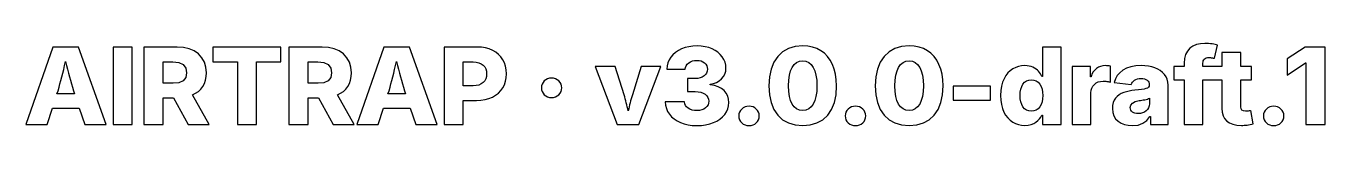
# Model space of a CAD drawing. Header units: metres. Extents: x 1 to 113, y 1 to 12.
# Drawn here: x 55.8 to 112.6, y 1.8 to 5.4 of the extents above; entities that cross this region are included whole.
import ezdxf

# ---------------------------------------------------------------- set-up
doc = ezdxf.new("R2010")
doc.units = ezdxf.units.M

msp = doc.modelspace()

# ---------------------------------------------------------------- linework, layer by layer
for p, q in [((56.9381, 5.24106), (55.7598, 1.84825)), ((58.0596, 5.24106), (56.9381, 5.24106)), ((59.2734, 1.84825), (58.0596, 5.24106)), ((60.4092, 5.24106), (59.5723, 5.24106)), ((59.5723, 5.24106), (59.5723, 1.84825)), ((60.4092, 1.84825), (60.4092, 5.24106)), ((62.3729, 5.24106), (60.9267, 5.24106)), ((60.9267, 5.24106), (60.9267, 1.84825)), ((62.6559, 5.22205), (62.3729, 5.24106)), ((62.9072, 5.16505), (62.6559, 5.22205)), ((63.1271, 5.07005), (62.9072, 5.16505)), ((66.9207, 5.24106), (63.9477, 5.24106)), ((63.9477, 5.24106), (63.9477, 4.58528)), ((66.9207, 4.58528), (66.9207, 5.24106)), ((68.7214, 5.24106), (67.2752, 5.24106)), ((67.2752, 5.24106), (67.2752, 1.84825)), ((69.0043, 5.22205), (68.7214, 5.24106)), ((69.2557, 5.16505), (69.0043, 5.22205)), ((69.4755, 5.07005), (69.2557, 5.16505)), ((71.4294, 5.24106), (70.2511, 1.84825)), ((72.5508, 5.24106), (71.4294, 5.24106)), ((73.7647, 1.84825), (72.5508, 5.24106)), ((75.5097, 5.24106), (74.0635, 5.24106)), ((74.0635, 5.24106), (74.0635, 1.84825)), ((75.7021, 5.2318), (75.5097, 5.24106)), ((75.8808, 5.20406), (75.7021, 5.2318)), ((76.0458, 5.15781), (75.8808, 5.20406)), ((76.1973, 5.09305), (76.0458, 5.15781)), ((84.4638, 5.15567), (84.3229, 5.08401)), ((84.6177, 5.21295), (84.4638, 5.15567)), ((84.7818, 5.25388), (84.6177, 5.21295)), ((84.9561, 5.27844), (84.7818, 5.25388)), ((85.1407, 5.28662), (84.9561, 5.27844)), ((85.3224, 5.27864), (85.1407, 5.28662)), ((85.4931, 5.25475), (85.3224, 5.27864)), ((85.6526, 5.21489), (85.4931, 5.25475)), ((85.801, 5.1591), (85.6526, 5.21489)), ((85.936, 5.08957), (85.801, 5.1591)), ((89.1436, 5.17162), (88.8898, 5.02786)), ((89.4357, 5.25787), (89.1436, 5.17162)), ((89.7662, 5.28662), (89.4357, 5.25787)), ((89.9913, 5.27367), (89.7662, 5.28662)), ((90.1995, 5.23482), (89.9913, 5.27367)), ((90.3907, 5.17004), (90.1995, 5.23482)), ((90.5652, 5.07938), (90.3907, 5.17004)), ((93.8042, 5.17162), (93.5505, 5.02786)), ((94.0964, 5.25787), (93.8042, 5.17162)), ((94.4269, 5.28662), (94.0964, 5.25787)), ((94.652, 5.27367), (94.4269, 5.28662)), ((94.8601, 5.23482), (94.652, 5.27367)), ((95.0514, 5.17004), (94.8601, 5.23482)), ((95.2258, 5.07938), (95.0514, 5.17004)), ((101.085, 5.24106), (100.26, 5.24106)), ((100.26, 5.24106), (100.26, 3.95679)), ((101.085, 1.84825), (101.085, 5.24106)), ((106.72, 5.18411), (106.61, 5.06215)), ((106.855, 5.27875), (106.72, 5.18411)), ((107.008, 5.34636), (106.855, 5.27875)), ((107.18, 5.38692), (107.008, 5.34636)), ((107.369, 5.40044), (107.18, 5.38692)), ((107.456, 5.3988), (107.369, 5.40044)), ((107.54, 5.39389), (107.456, 5.3988)), ((107.621, 5.38571), (107.54, 5.39389)), ((107.699, 5.37425), (107.621, 5.38571)), ((107.771, 5.36153), (107.699, 5.37425)), ((107.833, 5.3495), (107.771, 5.36153)), ((107.794, 4.74695), (107.927, 5.32759)), ((107.885, 5.3382), (107.833, 5.3495)), ((107.927, 5.32759), (107.885, 5.3382)), ((111.771, 5.24106), (110.984, 4.72189)), ((112.636, 5.24106), (111.771, 5.24106)), ((112.636, 1.84825), (112.636, 5.24106)), ((57.4503, 4.43086), (57.4906, 4.60123)), ((57.4906, 4.60123), (57.5334, 4.43185)), ((61.7636, 3.65169), (61.7636, 4.58984)), ((61.7636, 4.58984), (62.1951, 4.58984)), ((62.1951, 4.58984), (62.4565, 4.56009)), ((62.4565, 4.56009), (62.6432, 4.47086)), ((63.3153, 4.93706), (63.1271, 5.07005)), ((63.4662, 4.77162), (63.3153, 4.93706)), ((63.574, 4.57928), (63.4662, 4.77162)), ((63.6387, 4.36006), (63.574, 4.57928)), ((63.9477, 4.58528), (65.0169, 4.58528)), ((65.0169, 4.58528), (65.0169, 1.84825)), ((65.8515, 4.58528), (66.9207, 4.58528)), ((65.8515, 1.84825), (65.8515, 4.58528)), ((68.1121, 3.65169), (68.1121, 4.58984)), ((68.1121, 4.58984), (68.5436, 4.58984)), ((68.5436, 4.58984), (68.805, 4.56009)), ((68.805, 4.56009), (68.9917, 4.47086)), ((69.6638, 4.93706), (69.4755, 5.07005)), ((69.8147, 4.77162), (69.6638, 4.93706)), ((69.9225, 4.57928), (69.8147, 4.77162)), ((69.9872, 4.36006), (69.9225, 4.57928)), ((71.9416, 4.43086), (71.9818, 4.60123)), ((71.9818, 4.60123), (72.0246, 4.43185)), ((74.9004, 3.54239), (74.9004, 4.58984)), ((74.9004, 4.58984), (75.3319, 4.58984)), ((75.3319, 4.58984), (75.47, 4.58101)), ((75.47, 4.58101), (75.5903, 4.55453)), ((75.5903, 4.55453), (75.6929, 4.51042)), ((76.3335, 5.0118), (76.1973, 5.09305)), ((76.453, 4.91602), (76.3335, 5.0118)), ((76.5558, 4.80571), (76.453, 4.91602)), ((76.6418, 4.68089), (76.5558, 4.80571)), ((76.7098, 4.54356), (76.6418, 4.68089)), ((83.919, 4.67535), (83.8649, 4.54713)), ((83.9944, 4.79475), (83.919, 4.67535)), ((84.0882, 4.90356), (83.9944, 4.79475)), ((84.1977, 4.99998), (84.0882, 4.90356)), ((84.3229, 5.08401), (84.1977, 4.99998)), ((84.7744, 4.54881), (84.8527, 4.59564)), ((84.8527, 4.59564), (84.9394, 4.62909)), ((84.9394, 4.62909), (85.0347, 4.64915)), ((85.0347, 4.64915), (85.1383, 4.65585)), ((85.1383, 4.65585), (85.2355, 4.64909)), ((85.2355, 4.64909), (85.3232, 4.62881)), ((85.3232, 4.62881), (85.4015, 4.59502)), ((85.4015, 4.59502), (85.4702, 4.5477)), ((86.0552, 5.00851), (85.936, 5.08957)), ((86.1588, 4.91592), (86.0552, 5.00851)), ((86.2467, 4.81181), (86.1588, 4.91592)), ((86.3167, 4.69847), (86.2467, 4.81181)), ((86.3667, 4.57816), (86.3167, 4.69847)), ((86.3967, 4.45085), (86.3667, 4.57816)), ((88.5028, 4.57387), (88.3801, 4.27557)), ((88.6744, 4.82661), (88.5028, 4.57387)), ((88.8898, 5.02786), (88.6744, 4.82661)), ((89.3954, 4.47363), (89.5018, 4.56221)), ((89.5018, 4.56221), (89.6254, 4.61537)), ((89.6254, 4.61537), (89.7662, 4.63309)), ((89.7662, 4.63309), (89.908, 4.61537)), ((89.908, 4.61537), (90.0323, 4.56221)), ((90.0323, 4.56221), (90.1391, 4.47363)), ((90.7214, 4.96432), (90.5652, 5.07938)), ((90.8583, 4.82635), (90.7214, 4.96432)), ((90.9757, 4.66547), (90.8583, 4.82635)), ((91.0737, 4.48166), (90.9757, 4.66547)), ((93.1635, 4.57387), (93.0408, 4.27557)), ((93.3351, 4.82661), (93.1635, 4.57387)), ((93.5505, 5.02786), (93.3351, 4.82661)), ((94.0561, 4.47363), (94.1625, 4.56221)), ((94.1625, 4.56221), (94.2861, 4.61537)), ((94.2861, 4.61537), (94.4269, 4.63309)), ((94.4269, 4.63309), (94.5687, 4.61537)), ((94.5687, 4.61537), (94.693, 4.56221)), ((94.693, 4.56221), (94.7998, 4.47363)), ((95.3821, 4.96432), (95.2258, 5.07938)), ((95.5189, 4.82635), (95.3821, 4.96432)), ((95.6364, 4.66547), (95.5189, 4.82635)), ((95.7344, 4.48166), (95.6364, 4.66547)), ((106.484, 4.73541), (106.469, 4.53061)), ((106.531, 4.91258), (106.484, 4.73541)), ((106.61, 5.06215), (106.531, 4.91258)), ((107.291, 4.53746), (107.295, 4.59033)), ((107.295, 4.59033), (107.306, 4.63736)), ((107.306, 4.63736), (107.324, 4.67856)), ((107.324, 4.67856), (107.349, 4.7139)), ((107.349, 4.7139), (107.384, 4.74229)), ((107.384, 4.74229), (107.43, 4.76257)), ((107.43, 4.76257), (107.486, 4.77475)), ((107.486, 4.77475), (107.554, 4.77881)), ((107.554, 4.77881), (107.586, 4.77817)), ((107.586, 4.77817), (107.618, 4.77625)), ((107.618, 4.77625), (107.65, 4.77304)), ((107.65, 4.77304), (107.682, 4.76857)), ((107.682, 4.76857), (107.713, 4.76337)), ((107.713, 4.76337), (107.742, 4.75804)), ((107.742, 4.75804), (107.769, 4.75256)), ((107.769, 4.75256), (107.794, 4.74695)), ((108.947, 4.99971), (108.119, 4.99971)), ((108.119, 4.99971), (108.119, 4.394)), ((108.947, 4.394), (108.947, 4.99971)), ((110.984, 4.72189), (110.984, 4.01602)), ((57.3305, 3.93858), (57.3703, 4.09955)), ((57.3703, 4.09955), (57.4102, 4.26364)), ((57.4102, 4.26364), (57.4503, 4.43086)), ((57.5334, 4.43185), (57.5765, 4.26534)), ((57.5765, 4.26534), (57.6199, 4.10167)), ((57.6199, 4.10167), (57.6636, 3.94084)), ((62.6432, 4.47086), (62.7552, 4.32214)), ((62.7552, 4.32214), (62.7926, 4.11392)), ((62.7926, 4.11392), (62.7554, 3.9117)), ((63.6603, 4.11392), (63.6387, 4.36006)), ((63.6503, 3.94514), (63.6603, 4.11392)), ((68.9917, 4.47086), (69.1037, 4.32214)), ((69.1037, 4.32214), (69.141, 4.11392)), ((69.141, 4.11392), (69.1038, 3.9117)), ((70.0088, 4.11392), (69.9872, 4.36006)), ((69.9987, 3.94514), (70.0088, 4.11392)), ((71.8218, 3.93858), (71.8616, 4.09955)), ((71.8616, 4.09955), (71.9015, 4.26364)), ((71.9015, 4.26364), (71.9416, 4.43086)), ((72.0246, 4.43185), (72.0677, 4.26534)), ((72.0677, 4.26534), (72.1111, 4.10167)), ((72.1111, 4.10167), (72.1549, 3.94084)), ((75.6929, 4.51042), (75.7776, 4.44865)), ((75.7776, 4.44865), (75.844, 4.37193)), ((75.844, 4.37193), (75.8914, 4.28299)), ((75.8914, 4.28299), (75.9199, 4.18179)), ((75.9199, 4.18179), (75.9294, 4.06836)), ((75.9294, 4.06836), (75.92, 3.95573)), ((76.7583, 4.39569), (76.7098, 4.54356)), ((76.7874, 4.23729), (76.7583, 4.39569)), ((76.7872, 3.89867), (76.7971, 4.06836)), ((76.7971, 4.06836), (76.7874, 4.23729)), ((81.5502, 4.394), (80.6777, 4.394)), ((80.6777, 4.394), (81.6379, 1.84825)), ((81.9461, 3.14844), (81.5502, 4.394)), ((82.6976, 4.394), (82.3088, 3.14844)), ((82.5957, 1.84825), (83.5606, 4.394)), ((83.5606, 4.394), (82.6976, 4.394)), ((83.8319, 4.4101), (83.8201, 4.26422)), ((83.8201, 4.26422), (84.6239, 4.26422)), ((83.8649, 4.54713), (83.8319, 4.4101)), ((84.6239, 4.26422), (84.6341, 4.3486)), ((84.6341, 4.3486), (84.6626, 4.42416)), ((84.6626, 4.42416), (84.7094, 4.49089)), ((84.7094, 4.49089), (84.7744, 4.54881)), ((85.5142, 4.03444), (85.4489, 3.97388)), ((85.4702, 4.5477), (85.5262, 4.48958)), ((85.5609, 4.10339), (85.5142, 4.03444)), ((85.5262, 4.48958), (85.5662, 4.42332)), ((85.5889, 4.18074), (85.5609, 4.10339)), ((85.5662, 4.42332), (85.5902, 4.34897)), ((85.5983, 4.26649), (85.5889, 4.18074)), ((85.5902, 4.34897), (85.5983, 4.26649)), ((86.298, 3.9447), (86.3584, 4.05641)), ((86.3584, 4.05641), (86.3946, 4.18039)), ((86.3946, 4.18039), (86.4067, 4.31659)), ((86.4067, 4.31659), (86.3967, 4.45085)), ((88.3801, 4.27557), (88.3066, 3.93176)), ((89.1551, 3.78925), (89.1853, 4.00606)), ((89.1853, 4.00606), (89.2357, 4.19284)), ((89.2357, 4.19284), (89.3062, 4.34959)), ((89.3062, 4.34959), (89.3954, 4.47363)), ((90.1391, 4.47363), (90.2285, 4.34959)), ((90.2285, 4.34959), (90.299, 4.19284)), ((90.299, 4.19284), (90.3494, 4.00606)), ((90.3494, 4.00606), (90.3797, 3.78925)), ((91.151, 4.27652), (91.0737, 4.48166)), ((91.2062, 4.05159), (91.151, 4.27652)), ((91.2393, 3.80688), (91.2062, 4.05159)), ((93.0408, 4.27557), (92.9673, 3.93176)), ((93.8158, 3.78925), (93.846, 4.00606)), ((93.846, 4.00606), (93.8964, 4.19284)), ((93.8964, 4.19284), (93.9669, 4.34959)), ((93.9669, 4.34959), (94.0561, 4.47363)), ((94.7998, 4.47363), (94.8892, 4.34959)), ((94.8892, 4.34959), (94.9597, 4.19284)), ((94.9597, 4.19284), (95.0101, 4.00606)), ((95.0101, 4.00606), (95.0403, 3.78925)), ((95.8117, 4.27652), (95.7344, 4.48166)), ((95.8669, 4.05159), (95.8117, 4.27652)), ((95.9, 3.80688), (95.8669, 4.05159)), ((98.662, 3.98965), (98.5822, 3.85431)), ((98.7535, 4.10651), (98.662, 3.98965)), ((98.8565, 4.20485), (98.7535, 4.10651)), ((98.971, 4.2847), (98.8565, 4.20485)), ((99.0936, 4.34647), (98.971, 4.2847)), ((99.2208, 4.39059), (99.0936, 4.34647)), ((99.3526, 4.41705), (99.2208, 4.39059)), ((99.489, 4.42589), (99.3526, 4.41705)), ((99.5907, 4.42154), (99.489, 4.42589)), ((99.6846, 4.40852), (99.5907, 4.42154)), ((99.7709, 4.38681), (99.6846, 4.40852)), ((99.8494, 4.35641), (99.7709, 4.38681)), ((99.9207, 4.31927), (99.8494, 4.35641)), ((99.9854, 4.2773), (99.9207, 4.31927)), ((100.043, 4.23047), (99.9854, 4.2773)), ((100.095, 4.1788), (100.043, 4.23047)), ((100.14, 4.12436), (100.095, 4.1788)), ((100.179, 4.06921), (100.14, 4.12436)), ((100.213, 4.01337), (100.179, 4.06921)), ((100.241, 3.95679), (100.213, 4.01337)), ((102.363, 4.394), (101.56, 4.394)), ((101.56, 4.394), (101.56, 1.84825)), ((102.363, 3.92949), (102.363, 4.394)), ((102.433, 4.04675), (102.392, 3.92949)), ((102.486, 4.14809), (102.433, 4.04675)), ((102.551, 4.23347), (102.486, 4.14809)), ((102.628, 4.30293), (102.551, 4.23347)), ((102.713, 4.35672), (102.628, 4.30293)), ((102.806, 4.39514), (102.713, 4.35672)), ((102.905, 4.4182), (102.806, 4.39514)), ((103.011, 4.42589), (102.905, 4.4182)), ((103.071, 4.42418), (103.011, 4.42589)), ((103.13, 4.41905), (103.071, 4.42418)), ((103.188, 4.41051), (103.13, 4.41905)), ((103.245, 4.39856), (103.188, 4.41051)), ((103.245, 3.70634), (103.245, 4.39856)), ((103.539, 3.98784), (103.457, 3.84787)), ((103.648, 4.11258), (103.539, 3.98784)), ((103.787, 4.22208), (103.648, 4.11258)), ((103.951, 4.31125), (103.787, 4.22208)), ((104.14, 4.37494), (103.951, 4.31125)), ((104.352, 4.41315), (104.14, 4.37494)), ((104.589, 4.42589), (104.352, 4.41315)), ((104.75, 4.41977), (104.589, 4.42589)), ((104.903, 4.4014), (104.75, 4.41977)), ((105.048, 4.37079), (104.903, 4.4014)), ((105.185, 4.32794), (105.048, 4.37079)), ((105.312, 4.27322), (105.185, 4.32794)), ((105.425, 4.20697), (105.312, 4.27322)), ((105.524, 4.1292), (105.425, 4.20697)), ((105.61, 4.03989), (105.524, 4.1292)), ((105.679, 3.93964), (105.61, 4.03989)), ((106.469, 4.394), (106.023, 4.394)), ((106.023, 4.394), (106.023, 3.80424)), ((106.469, 4.53061), (106.469, 4.394)), ((107.291, 4.394), (107.291, 4.53746)), ((108.119, 4.394), (107.291, 4.394)), ((109.423, 4.394), (108.947, 4.394)), ((109.423, 3.80424), (109.423, 4.394)), ((110.984, 4.01602), (111.778, 4.54199)), ((111.778, 4.54199), (111.802, 4.54199)), ((111.802, 4.54199), (111.802, 1.84825)), ((57.1634, 3.33063), (57.2067, 3.47707)), ((57.2067, 3.47707), (57.249, 3.62721)), ((57.249, 3.62721), (57.2903, 3.78105)), ((57.2903, 3.78105), (57.3305, 3.93858)), ((57.6636, 3.94084), (57.7078, 3.78316)), ((57.7078, 3.78316), (57.7525, 3.62889)), ((57.7525, 3.62889), (57.7979, 3.47806)), ((57.7979, 3.47806), (57.8438, 3.33063)), ((62.1975, 3.65169), (61.7636, 3.65169)), ((62.4578, 3.68057), (62.1975, 3.65169)), ((62.6438, 3.76724), (62.4578, 3.68057)), ((62.7554, 3.9117), (62.6438, 3.76724)), ((63.4118, 3.40178), (63.5002, 3.51735)), ((63.5002, 3.51735), (63.5703, 3.64685)), ((63.5703, 3.64685), (63.6203, 3.78944)), ((63.6203, 3.78944), (63.6503, 3.94514)), ((68.5459, 3.65169), (68.1121, 3.65169)), ((68.8063, 3.68057), (68.5459, 3.65169)), ((68.9923, 3.76724), (68.8063, 3.68057)), ((69.1038, 3.9117), (68.9923, 3.76724)), ((69.7603, 3.40178), (69.8487, 3.51735)), ((69.8487, 3.51735), (69.9187, 3.64685)), ((69.9187, 3.64685), (69.9687, 3.78944)), ((69.9687, 3.78944), (69.9987, 3.94514)), ((71.6546, 3.33063), (71.698, 3.47707)), ((71.698, 3.47707), (71.7403, 3.62721)), ((71.7403, 3.62721), (71.7815, 3.78105)), ((71.7815, 3.78105), (71.8218, 3.93858)), ((72.1549, 3.94084), (72.199, 3.78316)), ((72.199, 3.78316), (72.2438, 3.62889)), ((72.2438, 3.62889), (72.2891, 3.47806)), ((72.2891, 3.47806), (72.335, 3.33063)), ((75.3343, 3.54239), (74.9004, 3.54239)), ((75.4723, 3.55142), (75.3343, 3.54239)), ((75.5924, 3.57854), (75.4723, 3.55142)), ((75.6946, 3.62372), (75.5924, 3.57854)), ((75.7788, 3.68697), (75.6946, 3.62372)), ((75.8447, 3.76503), (75.7788, 3.68697)), ((75.8917, 3.85463), (75.8447, 3.76503)), ((75.92, 3.95573), (75.8917, 3.85463)), ((76.5504, 3.33391), (76.6383, 3.457)), ((76.6383, 3.457), (76.7077, 3.59299)), ((76.7077, 3.59299), (76.7574, 3.7402)), ((76.7574, 3.7402), (76.7872, 3.89867)), ((78.3325, 3.54088), (78.3244, 3.45358)), ((78.3244, 3.45358), (78.3325, 3.36726)), ((78.3568, 3.62065), (78.3325, 3.54088)), ((78.3971, 3.69287), (78.3568, 3.62065)), ((78.4536, 3.75755), (78.3971, 3.69287)), ((78.522, 3.81085), (78.4536, 3.75755)), ((78.598, 3.84894), (78.522, 3.81085)), ((78.6815, 3.87178), (78.598, 3.84894)), ((78.7725, 3.87939), (78.6815, 3.87178)), ((78.8636, 3.87178), (78.7725, 3.87939)), ((78.9471, 3.84894), (78.8636, 3.87178)), ((79.023, 3.81085), (78.9471, 3.84894)), ((79.0914, 3.75755), (79.023, 3.81085)), ((79.1479, 3.69287), (79.0914, 3.75755)), ((79.1883, 3.62065), (79.1479, 3.69287)), ((79.2125, 3.54088), (79.1883, 3.62065)), ((79.2206, 3.45358), (79.2125, 3.54088)), ((79.2125, 3.36726), (79.2206, 3.45358)), ((85.0648, 3.86116), (84.721, 3.86116)), ((84.721, 3.86116), (84.721, 3.28734)), ((85.1768, 3.86821), (85.0648, 3.86116)), ((85.2782, 3.88934), (85.1768, 3.86821)), ((85.3689, 3.92456), (85.2782, 3.88934)), ((85.4489, 3.97388), (85.3689, 3.92456)), ((85.7144, 3.61525), (85.8603, 3.64584)), ((85.7144, 3.59019), (85.7144, 3.61525)), ((85.9048, 3.55618), (85.7144, 3.59019)), ((85.8603, 3.64584), (85.9921, 3.69437)), ((86.0703, 3.50197), (85.9048, 3.55618)), ((85.9921, 3.69437), (86.1098, 3.76082)), ((86.2112, 3.42752), (86.0703, 3.50197)), ((86.1098, 3.76082), (86.2135, 3.84521)), ((86.3273, 3.33287), (86.2112, 3.42752)), ((86.2135, 3.84521), (86.298, 3.9447)), ((88.3066, 3.93176), (88.2821, 3.54239)), ((88.2821, 3.54239), (88.3066, 3.15315)), ((89.145, 3.54239), (89.1551, 3.78925)), ((89.155, 3.29675), (89.145, 3.54239)), ((90.3797, 3.78925), (90.3897, 3.54239)), ((90.3897, 3.54239), (90.3797, 3.29675)), ((91.226, 3.15408), (91.2504, 3.54239)), ((91.2504, 3.54239), (91.2393, 3.80688)), ((92.9673, 3.93176), (92.9427, 3.54239)), ((92.9427, 3.54239), (92.9673, 3.15315)), ((93.8057, 3.54239), (93.8158, 3.78925)), ((93.8157, 3.29675), (93.8057, 3.54239)), ((95.0403, 3.78925), (95.0504, 3.54239)), ((95.0504, 3.54239), (95.0403, 3.29675)), ((95.8867, 3.15408), (95.911, 3.54239)), ((95.911, 3.54239), (95.9, 3.80688)), ((97.9874, 3.52872), (96.3586, 3.52872)), ((96.3586, 3.52872), (96.3586, 2.91618)), ((97.9874, 2.91618), (97.9874, 3.52872)), ((98.4711, 3.52586), (98.4433, 3.33218)), ((98.5173, 3.69992), (98.4711, 3.52586)), ((98.5822, 3.85431), (98.5173, 3.69992)), ((99.3168, 3.39807), (99.3565, 3.51485)), ((99.3565, 3.51485), (99.412, 3.61639)), ((99.412, 3.61639), (99.4824, 3.69858)), ((99.4824, 3.69858), (99.567, 3.75728)), ((99.567, 3.75728), (99.6656, 3.79251)), ((99.6656, 3.79251), (99.7783, 3.80424)), ((99.7783, 3.80424), (99.8902, 3.79272)), ((99.8902, 3.79272), (99.989, 3.75813)), ((99.989, 3.75813), (100.075, 3.70049)), ((100.075, 3.70049), (100.147, 3.61978)), ((100.147, 3.61978), (100.204, 3.5193)), ((100.204, 3.5193), (100.246, 3.40233)), ((100.26, 3.95679), (100.241, 3.95679)), ((102.392, 3.92949), (102.363, 3.92949)), ((102.397, 3.34569), (102.425, 3.44331)), ((102.425, 3.44331), (102.472, 3.53014)), ((102.472, 3.53014), (102.538, 3.60611)), ((102.538, 3.60611), (102.618, 3.66789)), ((102.618, 3.66789), (102.708, 3.71201)), ((102.708, 3.71201), (102.808, 3.73848)), ((102.808, 3.73848), (102.918, 3.7473)), ((102.918, 3.7473), (102.957, 3.74666)), ((102.957, 3.74666), (102.999, 3.74475)), ((102.999, 3.74475), (103.043, 3.74155)), ((103.043, 3.74155), (103.09, 3.73706)), ((103.09, 3.73706), (103.136, 3.73131)), ((103.136, 3.73131), (103.177, 3.72426)), ((103.177, 3.72426), (103.213, 3.71594)), ((103.213, 3.71594), (103.245, 3.70634)), ((103.457, 3.84787), (103.404, 3.69267)), ((103.404, 3.69267), (104.153, 3.5993)), ((104.153, 3.5993), (104.174, 3.65651)), ((104.174, 3.65651), (104.206, 3.70744)), ((104.206, 3.70744), (104.247, 3.75214)), ((104.247, 3.75214), (104.297, 3.79056)), ((104.297, 3.79056), (104.357, 3.82144)), ((104.357, 3.82144), (104.424, 3.84351)), ((104.424, 3.84351), (104.499, 3.85675)), ((104.499, 3.85675), (104.582, 3.86116)), ((104.582, 3.86116), (104.662, 3.85669)), ((104.662, 3.85669), (104.732, 3.84323)), ((104.797, 3.41829), (104.712, 3.39914)), ((104.732, 3.84323), (104.794, 3.82082)), ((104.794, 3.82082), (104.846, 3.78944)), ((104.86, 3.44313), (104.797, 3.41829)), ((104.846, 3.78944), (104.888, 3.74982)), ((104.906, 3.47778), (104.86, 3.44313)), ((104.888, 3.74982), (104.918, 3.70264)), ((104.933, 3.52225), (104.906, 3.47778)), ((104.918, 3.70264), (104.936, 3.6479)), ((104.942, 3.57654), (104.933, 3.52225)), ((104.936, 3.6479), (104.942, 3.58563)), ((104.942, 3.58563), (104.942, 3.57654)), ((105.728, 3.82899), (105.679, 3.93964)), ((105.758, 3.70796), (105.728, 3.82899)), ((105.767, 3.57654), (105.758, 3.70796)), ((105.767, 1.84825), (105.767, 3.57654)), ((106.023, 3.80424), (106.469, 3.80424)), ((106.469, 3.80424), (106.469, 1.84825)), ((107.291, 1.84825), (107.291, 3.80424)), ((107.291, 3.80424), (108.119, 3.80424)), ((108.119, 3.80424), (108.119, 2.55641)), ((108.947, 2.627), (108.947, 3.80424)), ((108.947, 3.80424), (109.423, 3.80424)), ((57.116, 3.18491), (57.1634, 3.33063)), ((57.8912, 3.18491), (57.116, 3.18491)), ((57.8438, 3.33063), (57.8912, 3.18491)), ((61.7636, 3.01637), (62.2188, 3.01637)), ((61.7636, 1.84825), (61.7636, 3.01637)), ((62.2188, 3.01637), (62.866, 1.84825)), ((63.0462, 3.14391), (63.1848, 3.21506)), ((63.7836, 1.84825), (63.0462, 3.14391)), ((63.1848, 3.21506), (63.3067, 3.30103)), ((63.3067, 3.30103), (63.4118, 3.40178)), ((68.1121, 3.01637), (68.5673, 3.01637)), ((68.1121, 1.84825), (68.1121, 3.01637)), ((68.5673, 3.01637), (69.2145, 1.84825)), ((69.3947, 3.14391), (69.5333, 3.21506)), ((70.132, 1.84825), (69.3947, 3.14391)), ((69.5333, 3.21506), (69.6552, 3.30103)), ((69.6552, 3.30103), (69.7603, 3.40178)), ((71.6072, 3.18491), (71.6546, 3.33063)), ((72.3825, 3.18491), (71.6072, 3.18491)), ((72.335, 3.33063), (72.3825, 3.18491)), ((74.9004, 2.90709), (75.486, 2.90709)), ((74.9004, 1.84825), (74.9004, 2.90709)), ((75.486, 2.90709), (75.6818, 2.91612)), ((75.6818, 2.91612), (75.8636, 2.94324)), ((75.8636, 2.94324), (76.0315, 2.98842)), ((76.0315, 2.98842), (76.1854, 3.05167)), ((76.1854, 3.05167), (76.324, 3.13123)), ((76.324, 3.13123), (76.4456, 3.22531)), ((76.4456, 3.22531), (76.5504, 3.33391)), ((78.3325, 3.36726), (78.3568, 3.28819)), ((78.3568, 3.28819), (78.3971, 3.2164)), ((78.3971, 3.2164), (78.4536, 3.15186)), ((78.4536, 3.15186), (78.522, 3.09857)), ((78.522, 3.09857), (78.598, 3.0605)), ((78.598, 3.0605), (78.6815, 3.03766)), ((78.6815, 3.03766), (78.7725, 3.03004)), ((78.7725, 3.03004), (78.8636, 3.03766)), ((78.8636, 3.03766), (78.9471, 3.0605)), ((78.9471, 3.0605), (79.023, 3.09857)), ((79.023, 3.09857), (79.0914, 3.15186)), ((79.0914, 3.15186), (79.1479, 3.2164)), ((79.1479, 3.2164), (79.1883, 3.28819)), ((79.1883, 3.28819), (79.2125, 3.36726)), ((81.9727, 3.06277), (81.9461, 3.14844)), ((81.9979, 2.97653), (81.9727, 3.06277)), ((82.0219, 2.88971), (81.9979, 2.97653)), ((82.0444, 2.80234), (82.0219, 2.88971)), ((82.2337, 2.88821), (82.2116, 2.80119)), ((82.2572, 2.9751), (82.2337, 2.88821)), ((82.2823, 3.06184), (82.2572, 2.9751)), ((82.3088, 3.14844), (82.2823, 3.06184)), ((84.721, 3.28734), (85.0648, 3.28734)), ((85.0648, 3.28734), (85.1931, 3.28009)), ((85.1931, 3.28009), (85.3078, 3.2583)), ((85.3078, 3.2583), (85.4089, 3.22202)), ((85.4089, 3.22202), (85.4963, 3.1712)), ((85.4963, 3.1712), (85.5668, 3.10887)), ((85.5668, 3.10887), (85.6172, 3.03801)), ((85.6172, 3.03801), (85.6475, 2.9586)), ((85.6475, 2.9586), (85.6575, 2.87065)), ((85.6575, 2.87065), (85.6484, 2.78285)), ((86.418, 3.22159), (86.3273, 3.33287)), ((86.4829, 3.09721), (86.418, 3.22159)), ((86.5218, 2.95975), (86.4829, 3.09721)), ((86.5347, 2.80919), (86.5218, 2.95975)), ((88.3066, 3.15315), (88.3801, 2.80974)), ((89.185, 3.08128), (89.155, 3.29675)), ((89.2351, 2.89598), (89.185, 3.08128)), ((89.3051, 2.74084), (89.2351, 2.89598)), ((90.299, 2.89598), (90.2285, 2.74084)), ((90.3494, 3.08128), (90.299, 2.89598)), ((90.3797, 3.29675), (90.3494, 3.08128)), ((91.1528, 2.81117), (91.226, 3.15408)), ((92.9673, 3.15315), (93.0408, 2.80974)), ((93.8457, 3.08128), (93.8157, 3.29675)), ((93.8957, 2.89598), (93.8457, 3.08128)), ((93.9658, 2.74084), (93.8957, 2.89598)), ((94.9597, 2.89598), (94.8892, 2.74084)), ((95.0101, 3.08128), (94.9597, 2.89598)), ((95.0403, 3.29675), (95.0101, 3.08128)), ((95.8135, 2.81117), (95.8867, 3.15408)), ((96.3586, 2.91618), (97.9874, 2.91618)), ((98.4433, 3.33218), (98.434, 3.11885)), ((98.434, 3.11885), (98.4429, 2.91144)), ((98.4429, 2.91144), (98.4696, 2.7218)), ((99.2851, 3.11885), (99.2931, 3.26608)), ((99.2931, 2.97156), (99.2851, 3.11885)), ((99.2931, 3.26608), (99.3168, 3.39807)), ((99.3168, 2.83934), (99.2931, 2.97156)), ((100.27, 2.97063), (100.245, 2.83792)), ((100.246, 3.40233), (100.27, 3.26884)), ((100.27, 3.26884), (100.279, 3.11885)), ((100.279, 3.11885), (100.27, 2.97063)), ((102.387, 3.23724), (102.397, 3.34569)), ((102.387, 1.84825), (102.387, 3.23724)), ((103.404, 2.91235), (103.362, 2.80746)), ((103.463, 3.00272), (103.404, 2.91235)), ((103.536, 3.08043), (103.463, 3.00272)), ((103.62, 3.14731), (103.536, 3.08043)), ((103.716, 3.20338), (103.62, 3.14731)), ((103.822, 3.24863), (103.716, 3.20338)), ((103.937, 3.28493), (103.822, 3.24863)), ((104.057, 3.3141), (103.937, 3.28493)), ((104.183, 3.33617), (104.057, 3.3141)), ((104.314, 3.3511), (104.183, 3.33617)), ((104.206, 2.79037), (104.325, 2.85399)), ((104.47, 3.36555), (104.314, 3.3511)), ((104.325, 2.85399), (104.492, 2.89342)), ((104.603, 3.38156), (104.47, 3.36555)), ((104.492, 2.89342), (104.551, 2.90295)), ((104.551, 2.90295), (104.613, 2.91333)), ((104.712, 3.39914), (104.603, 3.38156)), ((104.613, 2.91333), (104.677, 2.92458)), ((104.677, 2.92458), (104.743, 2.93668)), ((104.743, 2.93668), (104.807, 2.94991)), ((104.807, 2.94991), (104.862, 2.96457)), ((104.862, 2.96457), (104.91, 2.98067)), ((104.91, 2.98067), (104.949, 2.99818)), ((104.949, 2.99818), (104.949, 2.75452)), ((56.6892, 1.84825), (56.9192, 2.57008)), ((56.9192, 2.57008), (58.0951, 2.57008)), ((58.0951, 2.57008), (58.3346, 1.84825)), ((71.1805, 1.84825), (71.4104, 2.57008)), ((71.4104, 2.57008), (72.5864, 2.57008)), ((72.5864, 2.57008), (72.8258, 1.84825)), ((82.0663, 2.7141), (82.0444, 2.80234)), ((82.088, 2.62473), (82.0663, 2.7141)), ((82.1096, 2.53421), (82.088, 2.62473)), ((82.131, 2.44257), (82.1096, 2.53421)), ((82.1503, 2.53413), (82.131, 2.44257)), ((82.1701, 2.62444), (82.1503, 2.53413)), ((82.1906, 2.71346), (82.1701, 2.62444)), ((82.2116, 2.80119), (82.1906, 2.71346)), ((84.5907, 2.83876), (83.7514, 2.83876)), ((83.7514, 2.83876), (83.7635, 2.69069)), ((83.7635, 2.69069), (83.7976, 2.55157)), ((83.7976, 2.55157), (83.8536, 2.42142)), ((83.8536, 2.42142), (83.9316, 2.30023)), ((83.9316, 2.30023), (84.0287, 2.18987)), ((84.6024, 2.75751), (84.5907, 2.83876)), ((84.6327, 2.68449), (84.6024, 2.75751)), ((84.6818, 2.61974), (84.6327, 2.68449)), ((84.7495, 2.56323), (84.6818, 2.61974)), ((84.8314, 2.51741), (84.7495, 2.56323)), ((84.9232, 2.4847), (84.8314, 2.51741)), ((85.0247, 2.46506), (84.9232, 2.4847)), ((85.1359, 2.45851), (85.0247, 2.46506)), ((85.2457, 2.46562), (85.1359, 2.45851)), ((85.3449, 2.48697), (85.2457, 2.46562)), ((85.4335, 2.52255), (85.3449, 2.48697)), ((85.5117, 2.57236), (85.4335, 2.52255)), ((85.5755, 2.63371), (85.5117, 2.57236)), ((85.6211, 2.70387), (85.5755, 2.63371)), ((85.6484, 2.78285), (85.6211, 2.70387)), ((86.2576, 2.18163), (86.3557, 2.28885)), ((86.3557, 2.28885), (86.4341, 2.40633)), ((86.4341, 2.40633), (86.49, 2.53221)), ((86.49, 2.53221), (86.5235, 2.6665)), ((86.5235, 2.6665), (86.5347, 2.80919)), ((86.9778, 2.31128), (86.9697, 2.22397)), ((87.002, 2.39104), (86.9778, 2.31128)), ((87.0424, 2.46327), (87.002, 2.39104)), ((87.0989, 2.52794), (87.0424, 2.46327)), ((87.1673, 2.58125), (87.0989, 2.52794)), ((87.2432, 2.61932), (87.1673, 2.58125)), ((87.3267, 2.64218), (87.2432, 2.61932)), ((87.4177, 2.6498), (87.3267, 2.64218)), ((87.5088, 2.64218), (87.4177, 2.6498)), ((87.5923, 2.61932), (87.5088, 2.64218)), ((87.6682, 2.58125), (87.5923, 2.61932)), ((87.7366, 2.52794), (87.6682, 2.58125)), ((87.7931, 2.46327), (87.7366, 2.52794)), ((87.8335, 2.39104), (87.7931, 2.46327)), ((87.8577, 2.31128), (87.8335, 2.39104)), ((87.8658, 2.22397), (87.8577, 2.31128)), ((88.3801, 2.80974), (88.5028, 2.51216)), ((88.5028, 2.51216), (88.6744, 2.26041)), ((89.3939, 2.61833), (89.3051, 2.74084)), ((89.5004, 2.53081), (89.3939, 2.61833)), ((89.6245, 2.4783), (89.5004, 2.53081)), ((89.7662, 2.4608), (89.6245, 2.4783)), ((89.908, 2.4783), (89.7662, 2.4608)), ((90.0323, 2.53081), (89.908, 2.4783)), ((90.1391, 2.61833), (90.0323, 2.53081)), ((90.2285, 2.74084), (90.1391, 2.61833)), ((90.8604, 2.26155), (91.031, 2.51366)), ((91.031, 2.51366), (91.1528, 2.81117)), ((91.6384, 2.31128), (91.6304, 2.22397)), ((91.6627, 2.39104), (91.6384, 2.31128)), ((91.703, 2.46327), (91.6627, 2.39104)), ((91.7596, 2.52794), (91.703, 2.46327)), ((91.8279, 2.58125), (91.7596, 2.52794)), ((91.9039, 2.61932), (91.8279, 2.58125)), ((91.9874, 2.64218), (91.9039, 2.61932)), ((92.0784, 2.6498), (91.9874, 2.64218)), ((92.1695, 2.64218), (92.0784, 2.6498)), ((92.253, 2.61932), (92.1695, 2.64218)), ((92.3289, 2.58125), (92.253, 2.61932)), ((92.3973, 2.52794), (92.3289, 2.58125)), ((92.4538, 2.46327), (92.3973, 2.52794)), ((92.4942, 2.39104), (92.4538, 2.46327)), ((92.5184, 2.31128), (92.4942, 2.39104)), ((92.5265, 2.22397), (92.5184, 2.31128)), ((93.0408, 2.80974), (93.1635, 2.51216)), ((93.1635, 2.51216), (93.3351, 2.26041)), ((94.0546, 2.61833), (93.9658, 2.74084)), ((94.1611, 2.53081), (94.0546, 2.61833)), ((94.2852, 2.4783), (94.1611, 2.53081)), ((94.4269, 2.4608), (94.2852, 2.4783)), ((94.5687, 2.4783), (94.4269, 2.4608)), ((94.693, 2.53081), (94.5687, 2.4783)), ((94.7998, 2.61833), (94.693, 2.53081)), ((94.8892, 2.74084), (94.7998, 2.61833)), ((95.521, 2.26155), (95.6917, 2.51366)), ((95.6917, 2.51366), (95.8135, 2.81117)), ((98.4696, 2.7218), (98.514, 2.54996)), ((98.514, 2.54996), (98.5763, 2.39589)), ((98.5763, 2.39589), (98.6536, 2.25969)), ((99.3565, 2.72223), (99.3168, 2.83934)), ((99.412, 2.62018), (99.3565, 2.72223)), ((99.4824, 2.53749), (99.412, 2.62018)), ((99.567, 2.47842), (99.4824, 2.53749)), ((99.6656, 2.44299), (99.567, 2.47842)), ((99.7783, 2.43117), (99.6656, 2.44299)), ((99.8893, 2.44292), (99.7783, 2.43117)), ((99.9875, 2.47813), (99.8893, 2.44292)), ((100.073, 2.53685), (99.9875, 2.47813)), ((100.146, 2.61903), (100.073, 2.53685)), ((100.204, 2.72072), (100.146, 2.61903)), ((100.245, 2.83792), (100.204, 2.72072)), ((103.336, 2.68806), (103.328, 2.55414)), ((103.328, 2.55414), (103.343, 2.37711)), ((103.362, 2.80746), (103.336, 2.68806)), ((103.343, 2.37711), (103.389, 2.22397)), ((104.11, 2.59056), (104.134, 2.70256)), ((104.116, 2.53059), (104.11, 2.59056)), ((104.134, 2.47815), (104.116, 2.53059)), ((104.134, 2.70256), (104.206, 2.79037)), ((104.164, 2.43324), (104.134, 2.47815)), ((104.206, 2.39589), (104.164, 2.43324)), ((104.258, 2.36649), (104.206, 2.39589)), ((104.316, 2.34549), (104.258, 2.36649)), ((104.38, 2.3329), (104.316, 2.34549)), ((104.452, 2.3287), (104.38, 2.3329)), ((104.552, 2.33611), (104.452, 2.3287)), ((104.644, 2.35831), (104.552, 2.33611)), ((104.729, 2.39529), (104.644, 2.35831)), ((104.805, 2.4471), (104.729, 2.39529)), ((104.868, 2.51071), (104.805, 2.4471)), ((104.913, 2.58316), (104.868, 2.51071)), ((104.94, 2.66443), (104.913, 2.58316)), ((104.949, 2.75452), (104.94, 2.66443)), ((108.119, 2.55641), (108.133, 2.38513)), ((108.133, 2.38513), (108.174, 2.23563)), ((108.96, 2.54033), (108.947, 2.627)), ((109, 2.47842), (108.96, 2.54033)), ((109.066, 2.44127), (109, 2.47842)), ((109.158, 2.42889), (109.066, 2.44127)), ((109.181, 2.42953), (109.158, 2.42889)), ((109.209, 2.43146), (109.181, 2.42953)), ((109.241, 2.43465), (109.209, 2.43146)), ((109.278, 2.43913), (109.241, 2.43465)), ((109.313, 2.44406), (109.278, 2.43913)), ((109.344, 2.44855), (109.313, 2.44406)), ((109.369, 2.45261), (109.344, 2.44855)), ((109.388, 2.45622), (109.369, 2.45261)), ((109.495, 1.87787), (109.388, 2.45622)), ((109.948, 2.31128), (109.94, 2.22397)), ((109.972, 2.39104), (109.948, 2.31128)), ((110.012, 2.46327), (109.972, 2.39104)), ((110.069, 2.52794), (110.012, 2.46327)), ((110.137, 2.58125), (110.069, 2.52794)), ((110.213, 2.61932), (110.137, 2.58125)), ((110.297, 2.64218), (110.213, 2.61932)), ((110.388, 2.6498), (110.297, 2.64218)), ((110.479, 2.64218), (110.388, 2.6498)), ((110.562, 2.61932), (110.479, 2.64218)), ((110.638, 2.58125), (110.562, 2.61932)), ((110.706, 2.52794), (110.638, 2.58125)), ((110.763, 2.46327), (110.706, 2.52794)), ((110.803, 2.39104), (110.763, 2.46327)), ((110.828, 2.31128), (110.803, 2.39104)), ((110.836, 2.22397), (110.828, 2.31128)), ((55.7598, 1.84825), (56.6892, 1.84825)), ((58.3346, 1.84825), (59.2734, 1.84825)), ((59.5723, 1.84825), (60.4092, 1.84825)), ((60.9267, 1.84825), (61.7636, 1.84825)), ((62.866, 1.84825), (63.7836, 1.84825)), ((65.0169, 1.84825), (65.8515, 1.84825)), ((67.2752, 1.84825), (68.1121, 1.84825)), ((69.2145, 1.84825), (70.132, 1.84825)), ((70.2511, 1.84825), (71.1805, 1.84825)), ((72.8258, 1.84825), (73.7647, 1.84825)), ((74.0635, 1.84825), (74.9004, 1.84825)), ((81.6379, 1.84825), (82.5957, 1.84825)), ((84.0287, 2.18987), (84.1423, 2.09218)), ((84.1423, 2.09218), (84.2723, 2.00714)), ((84.2723, 2.00714), (84.4187, 1.93478)), ((84.4187, 1.93478), (84.5791, 1.87701)), ((84.5791, 1.87701), (84.751, 1.83574)), ((84.751, 1.83574), (84.9342, 1.81099)), ((84.9342, 1.81099), (85.1288, 1.80273)), ((85.1288, 1.80273), (85.3292, 1.81084)), ((85.3292, 1.81084), (85.5177, 1.83517)), ((85.5177, 1.83517), (85.6943, 1.87573)), ((85.6943, 1.87573), (85.859, 1.9325)), ((85.859, 1.9325), (86.0092, 2.00345)), ((86.0092, 2.00345), (86.1421, 2.08649)), ((86.1421, 2.08649), (86.2576, 2.18163)), ((86.9697, 2.22397), (86.9778, 2.13766)), ((86.9778, 2.13766), (87.002, 2.05859)), ((87.002, 2.05859), (87.0424, 1.9868)), ((87.0424, 1.9868), (87.0989, 1.92226)), ((87.0989, 1.92226), (87.1673, 1.86896)), ((87.1673, 1.86896), (87.2432, 1.8309)), ((87.2432, 1.8309), (87.3267, 1.80806)), ((87.3267, 1.80806), (87.4177, 1.80045)), ((87.4177, 1.80045), (87.5088, 1.80806)), ((87.5088, 1.80806), (87.5923, 1.8309)), ((87.5923, 1.8309), (87.6682, 1.86896)), ((87.6682, 1.86896), (87.7366, 1.92226)), ((87.7366, 1.92226), (87.7931, 1.9868)), ((87.7931, 1.9868), (87.8335, 2.05859)), ((87.8335, 2.05859), (87.8577, 2.13766)), ((87.8577, 2.13766), (87.8658, 2.22397)), ((88.6744, 2.26041), (88.8898, 2.06017)), ((88.8898, 2.06017), (89.1436, 1.91714)), ((89.1436, 1.91714), (89.4357, 1.83133)), ((89.4357, 1.83133), (89.7662, 1.80273)), ((89.7662, 1.80273), (90.0986, 1.83141)), ((90.0986, 1.83141), (90.3918, 1.91743)), ((90.3918, 1.91743), (90.6457, 2.06081)), ((90.6457, 2.06081), (90.8604, 2.26155)), ((91.6304, 2.22397), (91.6384, 2.13766)), ((91.6384, 2.13766), (91.6627, 2.05859)), ((91.6627, 2.05859), (91.703, 1.9868)), ((91.703, 1.9868), (91.7596, 1.92226)), ((91.7596, 1.92226), (91.8279, 1.86896)), ((91.8279, 1.86896), (91.9039, 1.8309)), ((91.9039, 1.8309), (91.9874, 1.80806)), ((91.9874, 1.80806), (92.0784, 1.80045)), ((92.0784, 1.80045), (92.1695, 1.80806)), ((92.1695, 1.80806), (92.253, 1.8309)), ((92.253, 1.8309), (92.3289, 1.86896)), ((92.3289, 1.86896), (92.3973, 1.92226)), ((92.3973, 1.92226), (92.4538, 1.9868)), ((92.4538, 1.9868), (92.4942, 2.05859)), ((92.4942, 2.05859), (92.5184, 2.13766)), ((92.5184, 2.13766), (92.5265, 2.22397)), ((93.3351, 2.26041), (93.5505, 2.06017)), ((93.5505, 2.06017), (93.8042, 1.91714)), ((93.8042, 1.91714), (94.0964, 1.83133)), ((94.0964, 1.83133), (94.4269, 1.80273)), ((94.4269, 1.80273), (94.7593, 1.83141)), ((94.7593, 1.83141), (95.0525, 1.91743)), ((95.0525, 1.91743), (95.3064, 2.06081)), ((95.3064, 2.06081), (95.521, 2.26155)), ((98.6536, 2.25969), (98.7434, 2.14142)), ((98.7434, 2.14142), (98.8456, 2.04109)), ((98.8456, 2.04109), (98.9603, 1.95869)), ((98.9603, 1.95869), (99.0845, 1.89444)), ((99.0845, 1.89444), (99.2152, 1.84854)), ((99.2152, 1.84854), (99.3524, 1.821)), ((99.3524, 1.821), (99.4962, 1.81183)), ((99.4962, 1.81183), (99.6402, 1.82043)), ((99.6402, 1.82043), (99.7691, 1.84627)), ((99.7691, 1.84627), (99.8826, 1.88931)), ((99.8826, 1.88931), (99.981, 1.94958)), ((99.981, 1.94958), (100.065, 2.02068)), ((100.065, 2.02068), (100.137, 2.09618)), ((100.137, 2.09618), (100.195, 2.17609)), ((100.195, 2.17609), (100.241, 2.26041)), ((100.241, 2.26041), (100.269, 2.26041)), ((100.269, 2.26041), (100.269, 1.84825)), ((100.269, 1.84825), (101.085, 1.84825)), ((101.56, 1.84825), (102.387, 1.84825)), ((103.389, 2.22397), (103.466, 2.09476)), ((103.466, 2.09476), (103.573, 1.98944)), ((103.573, 1.98944), (103.704, 1.90776)), ((103.704, 1.90776), (103.853, 1.84941)), ((103.853, 1.84941), (104.018, 1.81439)), ((104.018, 1.81439), (104.2, 1.80273)), ((104.2, 1.80273), (104.454, 1.82791)), ((104.454, 1.82791), (104.666, 1.90347)), ((104.666, 1.90347), (104.838, 2.02942)), ((104.838, 2.02942), (104.968, 2.20575)), ((104.968, 2.20575), (104.99, 2.20575)), ((104.99, 2.20575), (104.99, 1.84825)), ((104.99, 1.84825), (105.767, 1.84825)), ((106.469, 1.84825), (107.291, 1.84825)), ((108.174, 2.23563), (108.242, 2.10789)), ((108.242, 2.10789), (108.338, 2.00194)), ((108.338, 2.00194), (108.459, 1.91876)), ((108.459, 1.91876), (108.607, 1.85934)), ((108.607, 1.85934), (108.779, 1.82372)), ((108.779, 1.82372), (108.978, 1.81183)), ((108.978, 1.81183), (109.037, 1.81268)), ((109.037, 1.81268), (109.097, 1.81525)), ((109.097, 1.81525), (109.16, 1.81952)), ((109.16, 1.81952), (109.224, 1.82549)), ((109.224, 1.82549), (109.29, 1.83389)), ((109.29, 1.83389), (109.357, 1.84543)), ((109.357, 1.84543), (109.425, 1.86008)), ((109.425, 1.86008), (109.495, 1.87787)), ((109.94, 2.22397), (109.948, 2.13766)), ((109.948, 2.13766), (109.972, 2.05859)), ((109.972, 2.05859), (110.012, 1.9868)), ((110.012, 1.9868), (110.069, 1.92226)), ((110.069, 1.92226), (110.137, 1.86896)), ((110.137, 1.86896), (110.213, 1.8309)), ((110.213, 1.8309), (110.297, 1.80806)), ((110.297, 1.80806), (110.388, 1.80045)), ((110.388, 1.80045), (110.479, 1.80806)), ((110.479, 1.80806), (110.562, 1.8309)), ((110.562, 1.8309), (110.638, 1.86896)), ((110.638, 1.86896), (110.706, 1.92226)), ((110.706, 1.92226), (110.763, 1.9868)), ((110.763, 1.9868), (110.803, 2.05859)), ((110.803, 2.05859), (110.828, 2.13766)), ((110.828, 2.13766), (110.836, 2.22397)), ((111.802, 1.84825), (112.636, 1.84825))]:
    msp.add_line(p, q)

doc.saveas('drawing.dxf')
